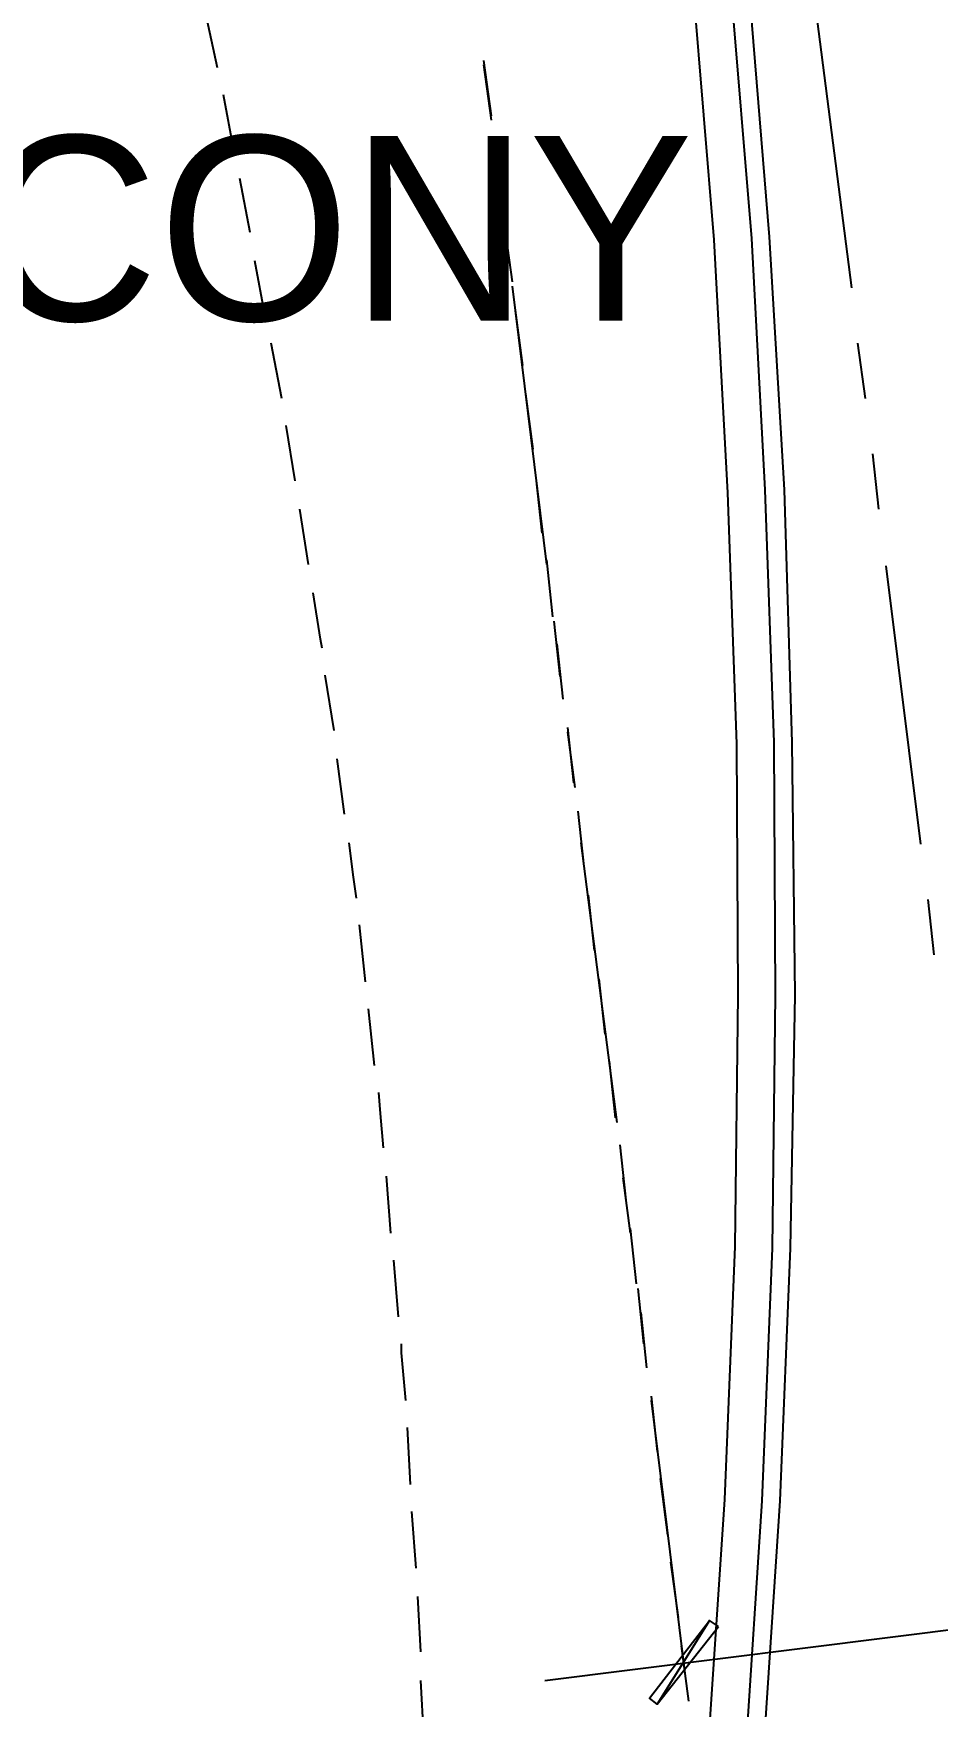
# Model space of a CAD drawing. Header units: feet. Extents: x -84 to 198, y -22 to 181.
# Drawn here: x 141.73 to 149.79, y 118.17 to 133.08 of the extents above; entities that cross this region are included whole.
import ezdxf
from ezdxf.enums import TextEntityAlignment as Align

# ---------------------------------------------------------------- set-up
doc = ezdxf.new("R2010")
doc.units = ezdxf.units.FT
for name, color, linetype in [('A-LINEA', 7, 'CONTINUOUS'), ('A-LINEA-FINA', 9, 'CONTINUOUS'), ('A-TEXTO-PDF', 3, 'CONTINUOUS')]:
    doc.layers.add(name, color=color, linetype=linetype)

msp = doc.modelspace()

# ---------------------------------------------------------------- linework, layer by layer
at = {"layer": 'A-LINEA'}
for p, q in [((143.3733, 132.7778), (143.2667, 133.2711)), ((148.7067, 133.3111), (149.0267, 130.8178)), ((145.7467, 132.8444), (145.8133, 132.3511)), ((145.7467, 132.8044), (145.8133, 132.3111)), ((143.52, 132.0444), (143.4267, 132.5378)), ((145.84, 132.1111), (145.9067, 131.6044)), ((143.6667, 131.3111), (143.5733, 131.7911)), ((145.88, 131.8178), (145.9333, 131.3244)), ((145.9333, 131.3644), (146, 130.8711)), ((143.8, 130.5644), (143.7067, 131.0578)), ((146, 130.8311), (146.3067, 128.3511)), ((146.0267, 130.6178), (146.0933, 130.1244)), ((143.9467, 129.8311), (143.8533, 130.3244)), ((149.08, 130.3244), (149.1467, 129.8311)), ((146.12, 129.8711), (146.1867, 129.3778)), ((144.0667, 129.0978), (143.9867, 129.5911)), ((149.2133, 129.3378), (149.2667, 128.8444)), ((146.2133, 129.1244), (146.2667, 128.6311)), ((144.1867, 128.3511), (144.1067, 128.8444)), ((146.3067, 128.3911), (146.36, 127.8844)), ((149.3333, 128.3378), (149.64, 125.8578)), ((146.3733, 127.8444), (146.4267, 127.3511)), ((146.4, 127.6444), (146.4533, 127.1511)), ((144.4133, 126.8711), (144.3333, 127.3644)), ((146.4933, 126.8978), (146.5467, 126.4044)), ((146.4933, 126.8578), (146.56, 126.3644)), ((144.5067, 126.1244), (144.44, 126.6178)), ((146.5867, 126.1511), (146.64, 125.6578)), ((146.6133, 125.8711), (146.9333, 123.3778)), ((146.68, 125.4044), (146.7333, 124.9111)), ((149.7067, 125.3644), (149.76, 124.8711)), ((144.6933, 124.6311), (144.64, 125.1378)), ((146.2933, 118.4044), (198.3867, 124.9111)), ((146.7733, 124.6578), (146.8267, 124.1644)), ((144.7733, 123.8844), (144.72, 124.3911)), ((146.8667, 123.9244), (146.92, 123.4178)), ((146.96, 123.1778), (147.0133, 122.6844)), ((144.92, 122.3911), (144.88, 122.8978)), ((146.9867, 122.8844), (147.0533, 122.3911)), ((147.0533, 122.4311), (147.1067, 121.9378)), ((144.9867, 121.6444), (144.9467, 122.1511)), ((147.12, 121.8978), (147.1733, 121.4044)), ((147.1467, 121.6844), (147.2, 121.1911)), ((147.24, 120.9378), (147.2933, 120.4444)), ((147.24, 120.8978), (147.5467, 118.4178)), ((145.0933, 120.1511), (145.0667, 120.6578)), ((147.32, 120.2044), (147.3867, 119.6978)), ((145.1467, 119.4044), (145.1067, 119.9111)), ((147.4133, 119.4578), (147.48, 118.9644)), ((145.1867, 118.6578), (145.16, 119.1511)), ((147.5067, 118.7111), (147.5733, 118.2178)), ((145.2133, 117.9111), (145.1867, 118.4044))]:
    msp.add_line(p, q, dxfattribs=at)
for points in [[(147.9467, 133.5111), (148.1333, 131.2578), (148.2533, 129.0178), (148.3333, 126.7644), (148.3467, 124.5111), (148.32, 122.2578), (148.2267, 120.0044), (148.08, 117.7644)], [(147.9467, 133.5111), (148.1333, 131.2578), (148.2533, 129.0178), (148.3333, 126.7644), (148.3467, 124.5111), (148.32, 122.2578), (148.2267, 120.0044), (148.08, 117.7644)], [(147.9467, 133.5111), (148.1333, 131.2578), (148.2533, 129.0178), (148.3333, 126.7644), (148.3467, 124.5111), (148.32, 122.2578), (148.2267, 120.0044), (148.08, 117.7644)], [(147.9467, 133.5111), (148.1333, 131.2578), (148.2533, 129.0178), (148.3333, 126.7644), (148.3467, 124.5111), (148.32, 122.2578), (148.2267, 120.0044), (148.08, 117.7644)], [(147.9467, 133.5111), (148.1333, 131.2578), (148.2533, 129.0178), (148.3333, 126.7644), (148.3467, 124.5111), (148.32, 122.2578), (148.2267, 120.0044), (148.08, 117.7644)], [(147.9467, 133.5111), (148.1333, 131.2578), (148.2533, 129.0178), (148.3333, 126.7644), (148.3467, 124.5111), (148.32, 122.2578), (148.2267, 120.0044), (148.08, 117.7644)], [(148.1067, 133.5244), (148.2933, 131.2711), (148.4267, 129.0178), (148.4933, 126.7644), (148.52, 124.5111), (148.48, 122.2578), (148.3867, 120.0044), (148.24, 117.7511)], [(148.1067, 133.5244), (148.2933, 131.2711), (148.4267, 129.0178), (148.4933, 126.7644), (148.52, 124.5111), (148.48, 122.2578), (148.3867, 120.0044), (148.24, 117.7511)], [(148.1067, 133.5244), (148.2933, 131.2711), (148.4267, 129.0178), (148.4933, 126.7644), (148.52, 124.5111), (148.48, 122.2578), (148.3867, 120.0044), (148.24, 117.7511)], [(148.1067, 133.5244), (148.2933, 131.2711), (148.4267, 129.0178), (148.4933, 126.7644), (148.52, 124.5111), (148.48, 122.2578), (148.3867, 120.0044), (148.24, 117.7511)], [(147.6133, 133.4711), (147.8, 131.2444), (147.92, 128.9911), (148, 126.7511), (148.0133, 124.5111), (147.9867, 122.2711), (147.8933, 120.0178), (147.7467, 117.7911)], [(147.6133, 133.4711), (147.8, 131.2444), (147.92, 128.9911), (148, 126.7511), (148.0133, 124.5111), (147.9867, 122.2711), (147.8933, 120.0178), (147.7467, 117.7911)], [(147.6133, 133.4711), (147.8, 131.2444), (147.92, 128.9911), (148, 126.7511), (148.0133, 124.5111), (147.9867, 122.2711), (147.8933, 120.0178), (147.7467, 117.7911)], [(147.6133, 133.4711), (147.8, 131.2444), (147.92, 128.9911), (148, 126.7511), (148.0133, 124.5111), (147.9867, 122.2711), (147.8933, 120.0178), (147.7467, 117.7911)], [(147.6133, 133.4711), (147.8, 131.2444), (147.92, 128.9911), (148, 126.7511), (148.0133, 124.5111), (147.9867, 122.2711), (147.8933, 120.0178), (147.7467, 117.7911)], [(147.6133, 133.4711), (147.8, 131.2444), (147.92, 128.9911), (148, 126.7511), (148.0133, 124.5111), (147.9867, 122.2711), (147.8933, 120.0178), (147.7467, 117.7911)], [(144.3067, 127.6044), (144.2933, 127.6844), (144.2267, 128.0978)], [(144.6133, 125.3778), (144.5867, 125.5644), (144.5467, 125.8711)], [(144.8533, 123.1511), (144.8267, 123.4578), (144.8133, 123.6444)], [(145.0533, 120.8978), (145.0133, 121.3244), (145.0133, 121.4044)]]:
    msp.add_lwpolyline(points, dxfattribs=at)
at = {"layer": 'A-LINEA-FINA'}
for points in [[(147.76, 118.9378), (147.2933, 118.1911), (147.2267, 118.2444), (147.76, 118.9378), (147.76, 118.9378)], [(147.84, 118.8844), (147.76, 118.9378), (147.2933, 118.1911), (147.84, 118.8844)]]:
    msp.add_lwpolyline(points, dxfattribs=at)

# ---------------------------------------------------------------- texts
at = {"layer": 'A-TEXTO-PDF'}
msp.add_text('BALCONY', height=1.646, dxfattribs=at).set_placement((142.3565, 130.5252), align=Align.CENTER)

doc.saveas('drawing.dxf')
